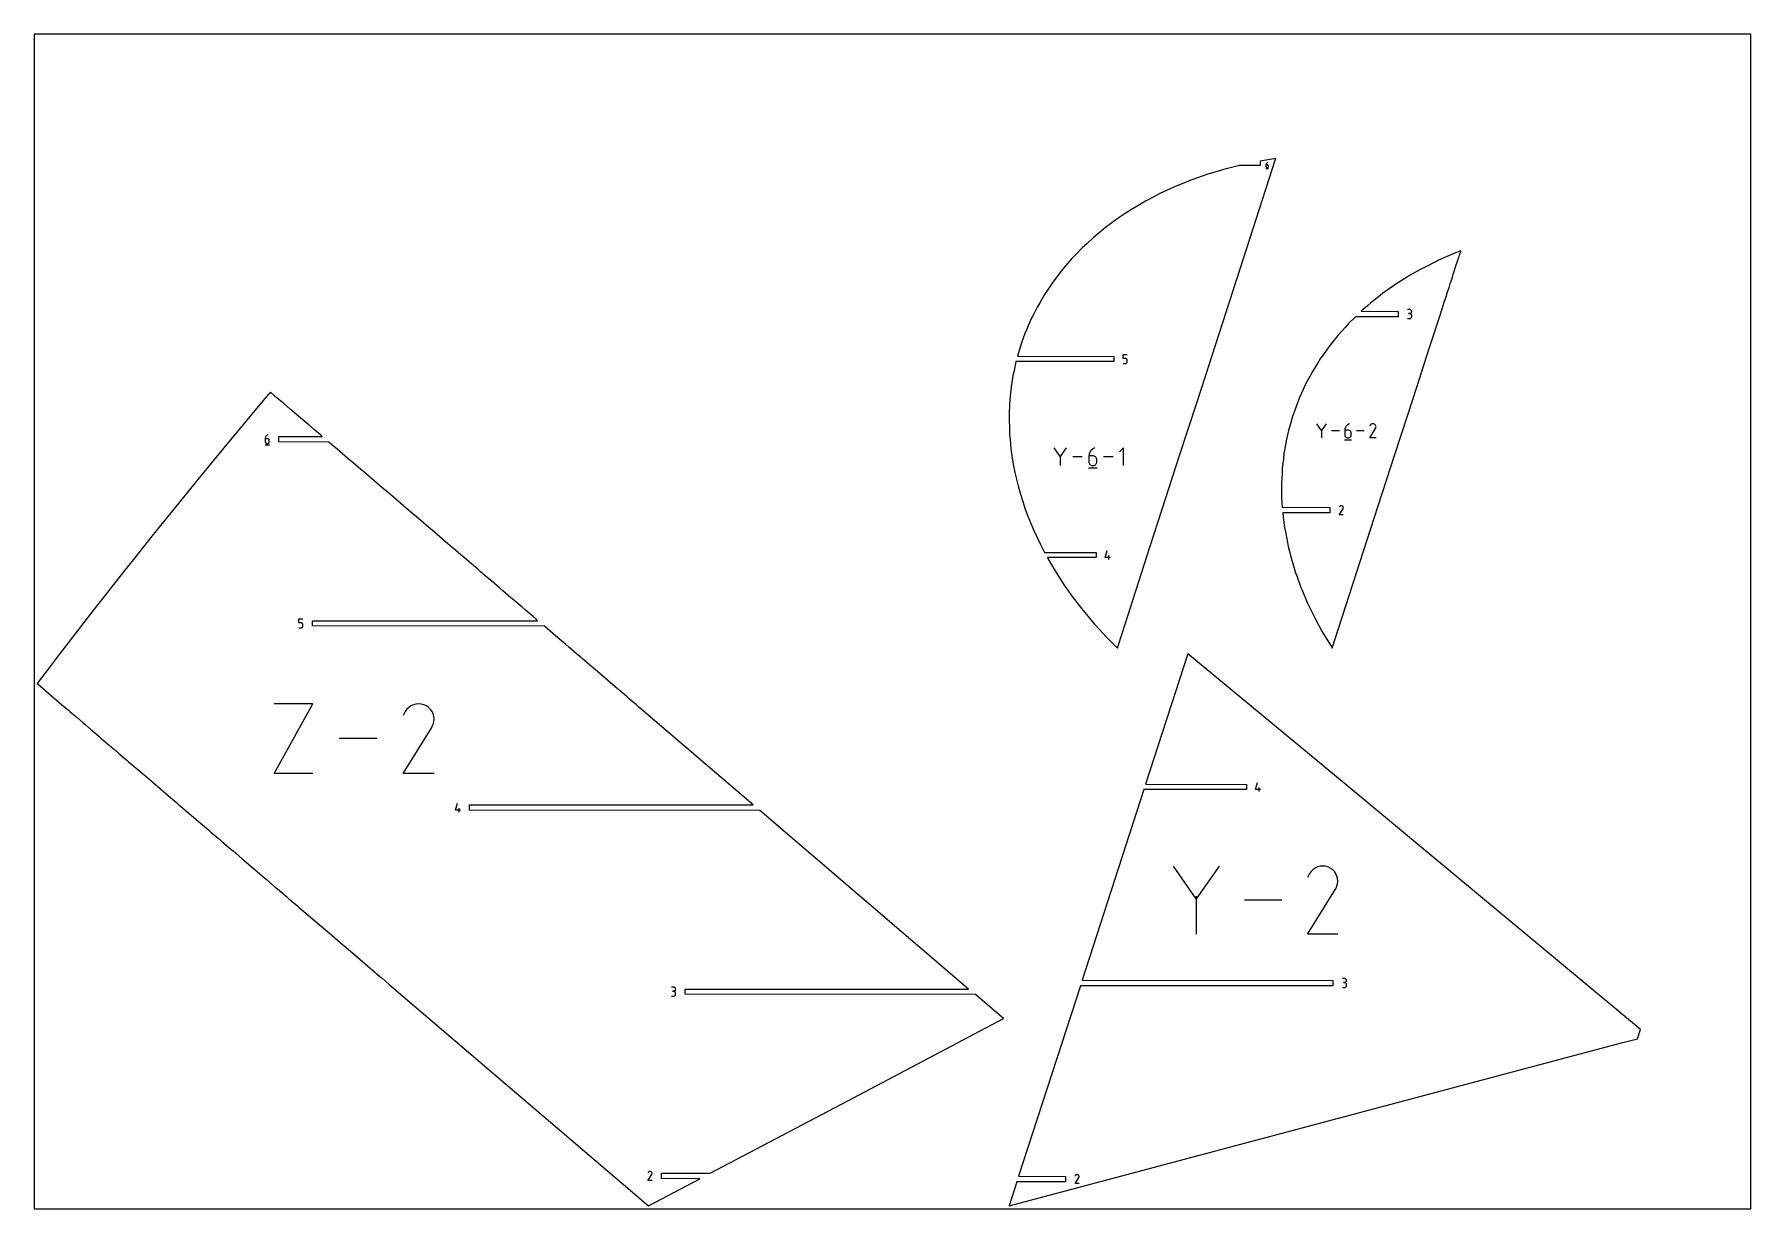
# Model space of a CAD drawing. Extents: x 0 to 38, y 0 to 26.
import ezdxf

# ---------------------------------------------------------------- set-up
doc = ezdxf.new("R2010")
doc.units = 0

msp = doc.modelspace()

# ---------------------------------------------------------------- linework, layer by layer
at = {"layer": 'annotation', "color": 1}
for p, q in [((27.264784, 23.027579), (27.324784, 23.027579)), ((27.268712, 23.117252), (27.268122, 23.109141)), ((27.268122, 23.109141), (27.268122, 23.069256)), ((27.294769, 23.109141), (27.268122, 23.109141)), ((27.268122, 23.069256), (27.268122, 23.069256)), ((27.268122, 23.069256), (27.268552, 23.064463)), ((27.268552, 23.064463), (27.269792, 23.05995)), ((27.270434, 23.125045), (27.268712, 23.117252)), ((27.269792, 23.05995), (27.271766, 23.055794)), ((27.273217, 23.132424), (27.270434, 23.125045)), ((27.271766, 23.055794), (27.274398, 23.052071)), ((27.276987, 23.139291), (27.273217, 23.132424)), ((27.274398, 23.052071), (27.277612, 23.048855)), ((27.281675, 23.145551), (27.276987, 23.139291)), ((27.277612, 23.048855), (27.281332, 23.046222)), ((27.281332, 23.046222), (27.285482, 23.044248)), ((27.287206, 23.151106), (27.281675, 23.145551)), ((27.285482, 23.044248), (27.289987, 23.043009)), ((27.293511, 23.15586), (27.287206, 23.151106)), ((27.289987, 23.043009), (27.294769, 23.042579)), ((27.300516, 23.159716), (27.293511, 23.15586)), ((27.299562, 23.108713), (27.294769, 23.109141)), ((27.294769, 23.042579), (27.299562, 23.043009)), ((27.294769, 23.042579), (27.294769, 23.042579)), ((27.304072, 23.10748), (27.299562, 23.108713)), ((27.299562, 23.043009), (27.304072, 23.044248)), ((27.30815, 23.162579), (27.300516, 23.159716)), ((27.308223, 23.105515), (27.304072, 23.10748)), ((27.304072, 23.044248), (27.308223, 23.046222)), ((27.30815, 23.162579), (27.30815, 23.162579)), ((27.311942, 23.102893), (27.308223, 23.105515)), ((27.308223, 23.046222), (27.311942, 23.048855)), ((27.315153, 23.099688), (27.311942, 23.102893)), ((27.311942, 23.048855), (27.315153, 23.052071)), ((27.317781, 23.095975), (27.315153, 23.099688)), ((27.315153, 23.052071), (27.317781, 23.055794)), ((27.319751, 23.091829), (27.317781, 23.095975)), ((27.317781, 23.055794), (27.319751, 23.05995)), ((27.320988, 23.087322), (27.319751, 23.091829)), ((27.319751, 23.05995), (27.320988, 23.064463)), ((27.321417, 23.082531), (27.320988, 23.087322)), ((27.320988, 23.064463), (27.321417, 23.069256)), ((27.321417, 23.069256), (27.321417, 23.082531)), ((27.321417, 23.082531), (27.321417, 23.082531)), ((30.450129, 19.904781), (30.405717, 19.904781)), ((30.450129, 19.815956), (30.427891, 19.815956)), ((30.427891, 19.815956), (30.450129, 19.815956)), ((30.458117, 19.904064), (30.450129, 19.904781)), ((30.450129, 19.815956), (30.458117, 19.816673)), ((30.458117, 19.815239), (30.450129, 19.815956)), ((30.450129, 19.815956), (30.450129, 19.815956)), ((30.465633, 19.901997), (30.458117, 19.904064)), ((30.458117, 19.816673), (30.465633, 19.81874)), ((30.465633, 19.813173), (30.458117, 19.815239)), ((30.472552, 19.898709), (30.465633, 19.901997)), ((30.465633, 19.81874), (30.472552, 19.822032)), ((30.472552, 19.809884), (30.465633, 19.813173)), ((30.47875, 19.894326), (30.472552, 19.898709)), ((30.472552, 19.822032), (30.47875, 19.826422)), ((30.47875, 19.805501), (30.472552, 19.809884)), ((30.484102, 19.888974), (30.47875, 19.894326)), ((30.47875, 19.826422), (30.484102, 19.831783)), ((30.484102, 19.80015), (30.47875, 19.805501)), ((30.488482, 19.882782), (30.484102, 19.888974)), ((30.484102, 19.831783), (30.488482, 19.837991)), ((30.488482, 19.793957), (30.484102, 19.80015)), ((30.491765, 19.875876), (30.488482, 19.882782)), ((30.488482, 19.837991), (30.491765, 19.844919)), ((30.491765, 19.787051), (30.488482, 19.793957)), ((30.493826, 19.868383), (30.491765, 19.875876)), ((30.491765, 19.844919), (30.493826, 19.852441)), ((30.493826, 19.779559), (30.491765, 19.787051)), ((30.494541, 19.860431), (30.493826, 19.868383)), ((30.493826, 19.852441), (30.494541, 19.860431)), ((30.494541, 19.771606), (30.493826, 19.779559)), ((30.494541, 19.860431), (30.494541, 19.860431)), ((30.494541, 19.749369), (30.494541, 19.771606)), ((30.494541, 19.771606), (30.494541, 19.771606)), ((30.405717, 19.705019), (30.450129, 19.705019)), ((30.450129, 19.705019), (30.458117, 19.705735)), ((30.450129, 19.705019), (30.450129, 19.705019)), ((30.458117, 19.705735), (30.465633, 19.707801)), ((30.465633, 19.707801), (30.472552, 19.711087)), ((30.472552, 19.711087), (30.47875, 19.715469)), ((30.47875, 19.715469), (30.484102, 19.72082)), ((30.484102, 19.72082), (30.488482, 19.727012)), ((30.488482, 19.727012), (30.491765, 19.733918)), ((30.491765, 19.733918), (30.493826, 19.741413)), ((30.493826, 19.741413), (30.494541, 19.749369)), ((24.107245, 18.823504), (24.107245, 18.912568)), ((24.107245, 18.912568), (24.19607, 18.912568)), ((24.151658, 18.823504), (24.107245, 18.823504)), ((24.107245, 18.712568), (24.151658, 18.712568)), ((24.159632, 18.822792), (24.151658, 18.823504)), ((24.151658, 18.712568), (24.159629, 18.713284)), ((24.151658, 18.712568), (24.151658, 18.712568)), ((24.159629, 18.713284), (24.167136, 18.71535)), ((24.167141, 18.820736), (24.159632, 18.822792)), ((24.167136, 18.71535), (24.174053, 18.71864)), ((24.174059, 18.817461), (24.167141, 18.820736)), ((24.174053, 18.71864), (24.180253, 18.723028)), ((24.180258, 18.813091), (24.174059, 18.817461)), ((24.180253, 18.723028), (24.18561, 18.728388)), ((24.185614, 18.80775), (24.180258, 18.813091)), ((24.18561, 18.728388), (24.189996, 18.734594)), ((24.189999, 18.801562), (24.185614, 18.80775)), ((24.189996, 18.734594), (24.193286, 18.74152)), ((24.193288, 18.794651), (24.189999, 18.801562)), ((24.193286, 18.74152), (24.195353, 18.749041)), ((24.195353, 18.78714), (24.193288, 18.794651)), ((24.19607, 18.779155), (24.195353, 18.78714)), ((24.195353, 18.749041), (24.19607, 18.75703)), ((24.19607, 18.75703), (24.19607, 18.779155)), ((24.19607, 18.779155), (24.19607, 18.779155)), ((5.135912, 17.108311), (5.1281, 17.097878)), ((5.145131, 17.11757), (5.135912, 17.108311)), ((5.155638, 17.125493), (5.145131, 17.11757)), ((5.167313, 17.131921), (5.155638, 17.125493)), ((5.180036, 17.136691), (5.167313, 17.131921)), ((5.180036, 17.136691), (5.180036, 17.136691)), ((28.497636, 17.22676), (28.392039, 17.379467)), ((28.603212, 17.379467), (28.497636, 17.22676)), ((28.497636, 17.239049), (28.497636, 17.062876)), ((28.895062, 17.221172), (28.721966, 17.221172)), ((29.015303, 17.259881), (29.013746, 17.238483)), ((29.013746, 17.238483), (29.013746, 17.133264)), ((29.084045, 17.238483), (29.013746, 17.238483)), ((29.013746, 17.133264), (29.013746, 17.133264)), ((29.013746, 17.133264), (29.014881, 17.120618)), ((29.014881, 17.120618), (29.018153, 17.108714)), ((29.019846, 17.28044), (29.015303, 17.259881)), ((29.018153, 17.108714), (29.02336, 17.09775)), ((29.027186, 17.299905), (29.019846, 17.28044)), ((29.037134, 17.318022), (29.027186, 17.299905)), ((29.049499, 17.334535), (29.037134, 17.318022)), ((29.064093, 17.34919), (29.049499, 17.334535)), ((29.080724, 17.361732), (29.064093, 17.34919)), ((29.099204, 17.371906), (29.080724, 17.361732)), ((29.096688, 17.237355), (29.084045, 17.238483)), ((29.108585, 17.234101), (29.096688, 17.237355)), ((29.119343, 17.379457), (29.099204, 17.371906)), ((29.119537, 17.228917), (29.108585, 17.234101)), ((29.119343, 17.379457), (29.119343, 17.379457)), ((29.129348, 17.222), (29.119537, 17.228917)), ((29.137818, 17.213546), (29.129348, 17.222)), ((29.144751, 17.203751), (29.137818, 17.213546)), ((29.149948, 17.192812), (29.144751, 17.203751)), ((29.144751, 17.09775), (29.149948, 17.108714)), ((29.153211, 17.180924), (29.149948, 17.192812)), ((29.149948, 17.108714), (29.153211, 17.120618)), ((29.154343, 17.168284), (29.153211, 17.180924)), ((29.153211, 17.120618), (29.154343, 17.133264)), ((29.154343, 17.133264), (29.154343, 17.168284)), ((29.154343, 17.168284), (29.154343, 17.168284)), ((29.446182, 17.221172), (29.273087, 17.221172)), ((29.564891, 17.062883), (29.694807, 17.272032)), ((29.574321, 17.344256), (29.565089, 17.326547)), ((29.581647, 17.354644), (29.574321, 17.344256)), ((29.590436, 17.363316), (29.581647, 17.354644)), ((29.600422, 17.370202), (29.590436, 17.363316)), ((29.611336, 17.375232), (29.600422, 17.370202)), ((29.622913, 17.378338), (29.611336, 17.375232)), ((29.634883, 17.379449), (29.622913, 17.378338)), ((29.646981, 17.378497), (29.634883, 17.379449)), ((29.658938, 17.375412), (29.646981, 17.378497)), ((29.670487, 17.370124), (29.658938, 17.375412)), ((29.680817, 17.362789), (29.670487, 17.370124)), ((29.670487, 17.370124), (29.670487, 17.370124)), ((29.689454, 17.353987), (29.680817, 17.362789)), ((29.696321, 17.343987), (29.689454, 17.353987)), ((29.694807, 17.272032), (29.694962, 17.272224)), ((29.694807, 17.272032), (29.694807, 17.272032)), ((29.694962, 17.272224), (29.695111, 17.272418)), ((29.695111, 17.272418), (29.695254, 17.272615)), ((29.695254, 17.272615), (29.695394, 17.272817)), ((29.695394, 17.272817), (29.695529, 17.273025)), ((29.695529, 17.273025), (29.695663, 17.273242)), ((29.695663, 17.273242), (29.695794, 17.273468)), ((29.695794, 17.273468), (29.695926, 17.273706)), ((29.695926, 17.273706), (29.696057, 17.273957)), ((29.696057, 17.273957), (29.701422, 17.285475)), ((29.696057, 17.273957), (29.696057, 17.273957)), ((29.701341, 17.333061), (29.696321, 17.343987)), ((29.704438, 17.321476), (29.701341, 17.333061)), ((29.701422, 17.285475), (29.704555, 17.297413)), ((29.705535, 17.309504), (29.704438, 17.321476)), ((29.704555, 17.297413), (29.705535, 17.309504)), ((5.107761, 16.911691), (5.207761, 16.911691)), ((5.114307, 17.061147), (5.113324, 17.047628)), ((5.113324, 17.047628), (5.113324, 16.981154)), ((5.157736, 17.047628), (5.113324, 17.047628)), ((5.113324, 16.981154), (5.113324, 16.981154)), ((5.113324, 16.981154), (5.114041, 16.973164)), ((5.114041, 16.973164), (5.116108, 16.965644)), ((5.117178, 17.074135), (5.114307, 17.061147)), ((5.116108, 16.965644), (5.119398, 16.958717)), ((5.121815, 17.086433), (5.117178, 17.074135)), ((5.119398, 16.958717), (5.123784, 16.952512)), ((5.1281, 17.097878), (5.121815, 17.086433)), ((5.123784, 16.952512), (5.129141, 16.947152)), ((5.129141, 16.947152), (5.135341, 16.942764)), ((5.135341, 16.942764), (5.142258, 16.939474)), ((5.142258, 16.939474), (5.149765, 16.937408)), ((5.149765, 16.937408), (5.157736, 16.936691)), ((5.165724, 17.046915), (5.157736, 17.047628)), ((5.157736, 16.936691), (5.165724, 16.937408)), ((5.157736, 16.936691), (5.157736, 16.936691)), ((5.17324, 17.044859), (5.165724, 17.046915)), ((5.165724, 16.937408), (5.17324, 16.939474)), ((5.18016, 17.041585), (5.17324, 17.044859)), ((5.17324, 16.939474), (5.18016, 16.942764)), ((5.186358, 17.037215), (5.18016, 17.041585)), ((5.18016, 16.942764), (5.186358, 16.947152)), ((5.191709, 17.031874), (5.186358, 17.037215)), ((5.186358, 16.947152), (5.191709, 16.952512)), ((5.196089, 17.025686), (5.191709, 17.031874)), ((5.191709, 16.952512), (5.196089, 16.958717)), ((5.199372, 17.018774), (5.196089, 17.025686)), ((5.196089, 16.958717), (5.199372, 16.965644)), ((5.201434, 17.011264), (5.199372, 17.018774)), ((5.199372, 16.965644), (5.201434, 16.973164)), ((5.202149, 17.003278), (5.201434, 17.011264)), ((5.201434, 16.973164), (5.202149, 16.981154)), ((5.202149, 16.981154), (5.202149, 17.003278)), ((5.202149, 17.003278), (5.202149, 17.003278)), ((22.712591, 16.653411), (22.582418, 16.841659)), ((22.842739, 16.841659), (22.712591, 16.653411)), ((23.365388, 16.74358), (23.356339, 16.719584)), ((23.377651, 16.765913), (23.365388, 16.74358)), ((23.392894, 16.78627), (23.377651, 16.765913)), ((23.410884, 16.804336), (23.392894, 16.78627)), ((23.431386, 16.819797), (23.410884, 16.804336)), ((23.454167, 16.832338), (23.431386, 16.819797)), ((23.478992, 16.841647), (23.454167, 16.832338)), ((23.478992, 16.841647), (23.478992, 16.841647)), ((24.114977, 16.841647), (24.028219, 16.754865)), ((24.114977, 16.451398), (24.114977, 16.841647)), ((29.004941, 17.023315), (29.163227, 17.023315)), ((29.02336, 17.09775), (29.030303, 17.087927)), ((29.030303, 17.087927), (29.038782, 17.079444)), ((29.038782, 17.079444), (29.048596, 17.072498)), ((29.048596, 17.072498), (29.059544, 17.067291)), ((29.059544, 17.067291), (29.071427, 17.06402)), ((29.071427, 17.06402), (29.084045, 17.062886)), ((29.084045, 17.062886), (29.096688, 17.06402)), ((29.084045, 17.062886), (29.084045, 17.062886)), ((29.096688, 17.06402), (29.108585, 17.067291)), ((29.108585, 17.067291), (29.119537, 17.072498)), ((29.119537, 17.072498), (29.129348, 17.079444)), ((29.129348, 17.079444), (29.137818, 17.087927)), ((29.137818, 17.087927), (29.144751, 17.09775)), ((29.705487, 17.062883), (29.564891, 17.062883)), ((22.712591, 16.66856), (22.712591, 16.451385)), ((23.202513, 16.646522), (22.989131, 16.646522)), ((23.337966, 16.402616), (23.53309, 16.402616)), ((23.350739, 16.69424), (23.34882, 16.667863)), ((23.34882, 16.667863), (23.34882, 16.538155)), ((23.435479, 16.667863), (23.34882, 16.667863)), ((23.34882, 16.538155), (23.34882, 16.538155)), ((23.34882, 16.538155), (23.350219, 16.522566)), ((23.350219, 16.522566), (23.354252, 16.507891)), ((23.356339, 16.719584), (23.350739, 16.69424)), ((23.354252, 16.507891), (23.360671, 16.494376)), ((23.360671, 16.494376), (23.36923, 16.482267)), ((23.36923, 16.482267), (23.379682, 16.471809)), ((23.379682, 16.471809), (23.39178, 16.463247)), ((23.39178, 16.463247), (23.405277, 16.456828)), ((23.405277, 16.456828), (23.419925, 16.452796)), ((23.419925, 16.452796), (23.435479, 16.451398)), ((23.451065, 16.666472), (23.435479, 16.667863)), ((23.435479, 16.451398), (23.451065, 16.452796)), ((23.435479, 16.451398), (23.435479, 16.451398)), ((23.465731, 16.66246), (23.451065, 16.666472)), ((23.451065, 16.452796), (23.465731, 16.456828)), ((23.479233, 16.65607), (23.465731, 16.66246)), ((23.465731, 16.456828), (23.479233, 16.463247)), ((23.491326, 16.647543), (23.479233, 16.65607)), ((23.479233, 16.463247), (23.491326, 16.471809)), ((23.501768, 16.637122), (23.491326, 16.647543)), ((23.491326, 16.471809), (23.501768, 16.482267)), ((23.510314, 16.625047), (23.501768, 16.637122)), ((23.501768, 16.482267), (23.510314, 16.494376)), ((23.516721, 16.611562), (23.510314, 16.625047)), ((23.510314, 16.494376), (23.516721, 16.507891)), ((23.520744, 16.596907), (23.516721, 16.611562)), ((23.516721, 16.507891), (23.520744, 16.522566)), ((23.522139, 16.581326), (23.520744, 16.596907)), ((23.520744, 16.522566), (23.522139, 16.538155)), ((23.522139, 16.538155), (23.522139, 16.581326)), ((23.522139, 16.581326), (23.522139, 16.581326)), ((23.8819, 16.646522), (23.668519, 16.646522)), ((28.892571, 15.365), (28.974648, 15.497133)), ((28.981396, 15.365), (28.892571, 15.365)), ((28.898529, 15.542762), (28.892697, 15.531575)), ((28.903157, 15.549325), (28.898529, 15.542762)), ((28.90871, 15.554804), (28.903157, 15.549325)), ((28.915019, 15.559154), (28.90871, 15.554804)), ((28.921914, 15.562332), (28.915019, 15.559154)), ((28.929228, 15.564294), (28.921914, 15.562332)), ((28.93679, 15.564997), (28.929228, 15.564294)), ((28.944433, 15.564395), (28.93679, 15.564997)), ((28.951987, 15.562446), (28.944433, 15.564395)), ((28.959284, 15.559105), (28.951987, 15.562446)), ((28.96581, 15.554471), (28.959284, 15.559105)), ((28.959284, 15.559105), (28.959284, 15.559105)), ((28.971266, 15.54891), (28.96581, 15.554471)), ((28.975605, 15.542593), (28.971266, 15.54891)), ((28.974648, 15.497133), (28.974746, 15.497255)), ((28.974648, 15.497133), (28.974648, 15.497133)), ((28.974746, 15.497255), (28.974841, 15.497377)), ((28.974841, 15.497377), (28.974931, 15.497502)), ((28.974931, 15.497502), (28.975019, 15.497629)), ((28.975019, 15.497629), (28.975105, 15.497761)), ((28.975105, 15.497761), (28.975189, 15.497898)), ((28.975189, 15.497898), (28.975272, 15.498041)), ((28.975272, 15.498041), (28.975355, 15.498191)), ((28.975355, 15.498191), (28.975438, 15.49835)), ((28.975438, 15.49835), (28.978827, 15.505626)), ((28.975438, 15.49835), (28.975438, 15.49835)), ((28.978777, 15.53569), (28.975605, 15.542593)), ((28.980733, 15.528371), (28.978777, 15.53569)), ((28.978827, 15.505626), (28.980807, 15.513169)), ((28.981426, 15.520807), (28.980733, 15.528371)), ((28.980807, 15.513169), (28.981426, 15.520807)), ((23.708874, 14.417019), (23.753223, 14.572556)), ((23.786636, 14.372556), (23.786636, 14.461381)), ((23.819923, 14.417019), (23.708874, 14.417019)), ((5.856396, 12.970071), (5.856396, 13.059134)), ((5.856396, 13.059134), (5.945221, 13.059134)), ((5.900809, 12.970071), (5.856396, 12.970071)), ((5.908783, 12.969358), (5.900809, 12.970071)), ((5.916292, 12.967302), (5.908783, 12.969358)), ((5.92321, 12.964027), (5.916292, 12.967302)), ((5.929409, 12.959657), (5.92321, 12.964027)), ((5.934765, 12.954316), (5.929409, 12.959657)), ((5.93915, 12.948128), (5.934765, 12.954316)), ((5.942439, 12.941217), (5.93915, 12.948128)), ((5.944504, 12.933707), (5.942439, 12.941217)), ((5.945221, 12.925721), (5.944504, 12.933707)), ((5.945221, 12.903597), (5.945221, 12.925721)), ((5.945221, 12.925721), (5.945221, 12.925721)), ((5.856396, 12.859134), (5.900809, 12.859134)), ((5.900809, 12.859134), (5.90878, 12.859851)), ((5.900809, 12.859134), (5.900809, 12.859134)), ((5.90878, 12.859851), (5.916287, 12.861917)), ((5.916287, 12.861917), (5.923204, 12.865207)), ((5.923204, 12.865207), (5.929404, 12.869595)), ((5.929404, 12.869595), (5.934761, 12.874954)), ((5.934761, 12.874954), (5.939147, 12.88116)), ((5.939147, 12.88116), (5.942437, 12.888086)), ((5.942437, 12.888086), (5.944504, 12.895607)), ((5.944504, 12.895607), (5.945221, 12.903597)), ((5.312912, 9.637492), (6.168257, 11.177962)), ((6.168257, 11.177962), (5.312912, 11.177962)), ((8.247564, 11.057218), (8.211915, 11.006668)), ((8.290335, 11.099416), (8.247564, 11.057218)), ((8.338927, 11.132924), (8.290335, 11.099416)), ((8.392038, 11.157403), (8.338927, 11.132924)), ((8.448369, 11.172516), (8.392038, 11.157403)), ((8.506619, 11.177924), (8.448369, 11.172516)), ((8.565487, 11.17329), (8.506619, 11.177924)), ((8.623671, 11.158277), (8.565487, 11.17329)), ((8.679872, 11.132545), (8.623671, 11.158277)), ((8.730138, 11.096851), (8.679872, 11.132545)), ((8.679872, 11.132545), (8.679872, 11.132545)), ((8.772165, 11.054019), (8.730138, 11.096851)), ((8.805581, 11.005362), (8.772165, 11.054019)), ((8.166028, 9.637479), (8.798214, 10.655217)), ((8.211915, 11.006668), (8.166994, 10.920496)), ((8.798214, 10.655217), (8.798969, 10.656152)), ((8.798214, 10.655217), (8.798214, 10.655217)), ((8.798969, 10.656152), (8.799694, 10.657096)), ((8.799694, 10.657096), (8.800393, 10.658055)), ((8.800393, 10.658055), (8.80107, 10.659037)), ((8.80107, 10.659037), (8.80173, 10.660052)), ((8.80173, 10.660052), (8.802378, 10.661107)), ((8.802378, 10.661107), (8.80302, 10.662209)), ((8.80302, 10.662209), (8.803659, 10.663367)), ((8.803659, 10.663367), (8.8043, 10.664588)), ((8.8043, 10.664588), (8.830403, 10.720633)), ((8.8043, 10.664588), (8.8043, 10.664588)), ((8.830011, 10.952191), (8.805581, 11.005362)), ((8.845082, 10.89582), (8.830011, 10.952191)), ((8.830403, 10.720633), (8.845651, 10.778728)), ((8.85042, 10.837562), (8.845082, 10.89582)), ((8.845651, 10.778728), (8.85042, 10.837562)), ((7.58838, 10.407727), (6.746078, 10.407727)), ((6.168257, 9.637492), (5.312912, 9.637492)), ((8.850187, 9.637479), (8.166028, 9.637479)), ((27.03995, 9.279243), (27.0843, 9.43478)), ((27.151, 9.279243), (27.03995, 9.279243)), ((27.117712, 9.23478), (27.117712, 9.323605)), ((9.326452, 8.826039), (9.370802, 8.981577)), ((9.437502, 8.826039), (9.326452, 8.826039)), ((9.404215, 8.781577), (9.404215, 8.870402)), ((25.726716, 6.857052), (25.223059, 7.58541)), ((26.230279, 7.58541), (25.726716, 6.857052)), ((28.233471, 7.417464), (28.18944, 7.333001)), ((28.268413, 7.467013), (28.233471, 7.417464)), ((28.310336, 7.508374), (28.268413, 7.467013)), ((28.357964, 7.541218), (28.310336, 7.508374)), ((28.410023, 7.565211), (28.357964, 7.541218)), ((28.465238, 7.580024), (28.410023, 7.565211)), ((28.522333, 7.585326), (28.465238, 7.580024)), ((28.580033, 7.580784), (28.522333, 7.585326)), ((28.637064, 7.566068), (28.580033, 7.580784)), ((28.692151, 7.540846), (28.637064, 7.566068)), ((28.74142, 7.50586), (28.692151, 7.540846)), ((28.692151, 7.540846), (28.692151, 7.540846)), ((28.782614, 7.463877), (28.74142, 7.50586)), ((28.815368, 7.416184), (28.782614, 7.463877)), ((28.839313, 7.364068), (28.815368, 7.416184)), ((28.854086, 7.308814), (28.839313, 7.364068)), ((28.859318, 7.251711), (28.854086, 7.308814)), ((28.854644, 7.194044), (28.859318, 7.251711)), ((25.726716, 6.915666), (25.726716, 6.075384)), ((28.188493, 6.075419), (28.808147, 7.072981)), ((28.808147, 7.072981), (28.808887, 7.073898)), ((28.808147, 7.072981), (28.808147, 7.072981)), ((28.808887, 7.073898), (28.809598, 7.074822)), ((28.809598, 7.074822), (28.810282, 7.075762)), ((28.810282, 7.075762), (28.810946, 7.076726)), ((28.810946, 7.076726), (28.811593, 7.07772)), ((28.811593, 7.07772), (28.812229, 7.078754)), ((28.812229, 7.078754), (28.812857, 7.079834)), ((28.812857, 7.079834), (28.813484, 7.080969)), ((28.813484, 7.080969), (28.814112, 7.082166)), ((28.814112, 7.082166), (28.839697, 7.1371)), ((28.814112, 7.082166), (28.814112, 7.082166)), ((28.839697, 7.1371), (28.854644, 7.194044)), ((27.622297, 6.830397), (26.796693, 6.830397)), ((28.85909, 6.075419), (28.188493, 6.075419)), ((29.006512, 5.094537), (28.9621, 5.094537)), ((29.006512, 5.005712), (28.984274, 5.005712)), ((28.984274, 5.005712), (29.006512, 5.005712)), ((29.0145, 5.09382), (29.006512, 5.094537)), ((29.006512, 5.005712), (29.0145, 5.006429)), ((29.0145, 5.004995), (29.006512, 5.005712)), ((29.006512, 5.005712), (29.006512, 5.005712)), ((29.022016, 5.091754), (29.0145, 5.09382)), ((29.0145, 5.006429), (29.022016, 5.008497)), ((29.022016, 5.002929), (29.0145, 5.004995)), ((29.028935, 5.088466), (29.022016, 5.091754)), ((29.022016, 5.008497), (29.028935, 5.011788)), ((29.028935, 4.999641), (29.022016, 5.002929)), ((29.035133, 5.084082), (29.028935, 5.088466)), ((29.028935, 5.011788), (29.035133, 5.016178)), ((29.035133, 4.995257), (29.028935, 4.999641)), ((29.040485, 5.078731), (29.035133, 5.084082)), ((29.035133, 5.016178), (29.040485, 5.02154)), ((29.040485, 4.989906), (29.035133, 4.995257)), ((29.044865, 5.072539), (29.040485, 5.078731)), ((29.040485, 5.02154), (29.044865, 5.027748)), ((29.044865, 4.983714), (29.040485, 4.989906)), ((29.048148, 5.065633), (29.044865, 5.072539)), ((29.044865, 5.027748), (29.048148, 5.034676)), ((29.048148, 4.976808), (29.044865, 4.983714)), ((29.050209, 5.05814), (29.048148, 5.065633)), ((29.048148, 5.034676), (29.050209, 5.042197)), ((29.050209, 4.969315), (29.048148, 4.976808)), ((29.050924, 5.050187), (29.050209, 5.05814)), ((29.050209, 5.042197), (29.050924, 5.050187)), ((29.050924, 4.961363), (29.050209, 4.969315)), ((29.050924, 5.050187), (29.050924, 5.050187)), ((29.050924, 4.939125), (29.050924, 4.961363)), ((29.050924, 4.961363), (29.050924, 4.961363)), ((14.153802, 4.903787), (14.10939, 4.903787)), ((14.10939, 4.704026), (14.153802, 4.704026)), ((14.153802, 4.814963), (14.131565, 4.814963)), ((14.131565, 4.814963), (14.153802, 4.814963)), ((14.16179, 4.903071), (14.153802, 4.903787)), ((14.153802, 4.814963), (14.16179, 4.81568)), ((14.16179, 4.814246), (14.153802, 4.814963)), ((14.153802, 4.814963), (14.153802, 4.814963)), ((14.153802, 4.704026), (14.16179, 4.704742)), ((14.153802, 4.704026), (14.153802, 4.704026)), ((14.169306, 4.901004), (14.16179, 4.903071)), ((14.16179, 4.81568), (14.169306, 4.817747)), ((14.169306, 4.81218), (14.16179, 4.814246)), ((14.16179, 4.704742), (14.169306, 4.706807)), ((14.176226, 4.897716), (14.169306, 4.901004)), ((14.169306, 4.817747), (14.176226, 4.821039)), ((14.176226, 4.808891), (14.169306, 4.81218)), ((14.169306, 4.706807), (14.176226, 4.710094)), ((14.182424, 4.893333), (14.176226, 4.897716)), ((14.176226, 4.821039), (14.182424, 4.825428)), ((14.182424, 4.804508), (14.176226, 4.808891)), ((14.176226, 4.710094), (14.182424, 4.714476)), ((14.187775, 4.887981), (14.182424, 4.893333)), ((14.182424, 4.825428), (14.187775, 4.83079)), ((14.187775, 4.799157), (14.182424, 4.804508)), ((14.182424, 4.714476), (14.187775, 4.719827)), ((14.192155, 4.881789), (14.187775, 4.887981)), ((14.187775, 4.83079), (14.192155, 4.836998)), ((14.192155, 4.792964), (14.187775, 4.799157)), ((14.187775, 4.719827), (14.192155, 4.726019)), ((14.195438, 4.874883), (14.192155, 4.881789)), ((14.192155, 4.836998), (14.195438, 4.843926)), ((14.195438, 4.786058), (14.192155, 4.792964)), ((14.192155, 4.726019), (14.195438, 4.732925)), ((14.1975, 4.86739), (14.195438, 4.874883)), ((14.195438, 4.843926), (14.1975, 4.851448)), ((14.1975, 4.778566), (14.195438, 4.786058)), ((14.195438, 4.732925), (14.1975, 4.74042)), ((14.198215, 4.859438), (14.1975, 4.86739)), ((14.1975, 4.851448), (14.198215, 4.859438)), ((14.198215, 4.770613), (14.1975, 4.778566)), ((14.1975, 4.74042), (14.198215, 4.748375)), ((14.198215, 4.859438), (14.198215, 4.859438)), ((14.198215, 4.748375), (14.198215, 4.770613)), ((14.198215, 4.770613), (14.198215, 4.770613)), ((28.9621, 4.894775), (29.006512, 4.894775)), ((29.006512, 4.894775), (29.0145, 4.895492)), ((29.006512, 4.894775), (29.006512, 4.894775)), ((29.0145, 4.895492), (29.022016, 4.897557)), ((29.022016, 4.897557), (29.028935, 4.900844)), ((29.028935, 4.900844), (29.035133, 4.905226)), ((29.035133, 4.905226), (29.040485, 4.910576)), ((29.040485, 4.910576), (29.044865, 4.916768)), ((29.044865, 4.916768), (29.048148, 4.923675)), ((29.048148, 4.923675), (29.050209, 4.931169)), ((29.050209, 4.931169), (29.050924, 4.939125)), ((13.592626, 0.804223), (13.586794, 0.793035)), ((13.597254, 0.810786), (13.592626, 0.804223)), ((13.602807, 0.816265), (13.597254, 0.810786)), ((13.609116, 0.820615), (13.602807, 0.816265)), ((13.616011, 0.823793), (13.609116, 0.820615)), ((13.623325, 0.825755), (13.616011, 0.823793)), ((13.630888, 0.826457), (13.623325, 0.825755)), ((13.63853, 0.825856), (13.630888, 0.826457)), ((13.646084, 0.823907), (13.63853, 0.825856)), ((13.653381, 0.820566), (13.646084, 0.823907)), ((13.659907, 0.815932), (13.653381, 0.820566)), ((13.653381, 0.820566), (13.653381, 0.820566)), ((13.665363, 0.810371), (13.659907, 0.815932)), ((13.669702, 0.804054), (13.665363, 0.810371)), ((13.669536, 0.759811), (13.672924, 0.767087)), ((13.672874, 0.79715), (13.669702, 0.804054)), ((13.67483, 0.789832), (13.672874, 0.79715)), ((13.672924, 0.767087), (13.674904, 0.77463)), ((13.675523, 0.782268), (13.67483, 0.789832)), ((13.674904, 0.77463), (13.675523, 0.782268)), ((13.586668, 0.626461), (13.668745, 0.758594)), ((13.675493, 0.626461), (13.586668, 0.626461)), ((13.668745, 0.758594), (13.668843, 0.758716)), ((13.668745, 0.758594), (13.668745, 0.758594)), ((13.668843, 0.758716), (13.668938, 0.758838)), ((13.668938, 0.758838), (13.669028, 0.758962)), ((13.669028, 0.758962), (13.669116, 0.75909)), ((13.669116, 0.75909), (13.669202, 0.759222)), ((13.669202, 0.759222), (13.669286, 0.759359)), ((13.669286, 0.759359), (13.669369, 0.759502)), ((13.669369, 0.759502), (13.669452, 0.759652)), ((13.669452, 0.759652), (13.669536, 0.759811)), ((13.669536, 0.759811), (13.669536, 0.759811)), ((23.040915, 0.554756), (23.122992, 0.68689)), ((23.12974, 0.554756), (23.040915, 0.554756)), ((23.046873, 0.732519), (23.041041, 0.721331)), ((23.051501, 0.739082), (23.046873, 0.732519)), ((23.057054, 0.74456), (23.051501, 0.739082)), ((23.063363, 0.748911), (23.057054, 0.74456)), ((23.070258, 0.752089), (23.063363, 0.748911)), ((23.077572, 0.754051), (23.070258, 0.752089)), ((23.085134, 0.754753), (23.077572, 0.754051)), ((23.092777, 0.754151), (23.085134, 0.754753)), ((23.100331, 0.752202), (23.092777, 0.754151)), ((23.107628, 0.748861), (23.100331, 0.752202)), ((23.114154, 0.744227), (23.107628, 0.748861)), ((23.107628, 0.748861), (23.107628, 0.748861)), ((23.11961, 0.738666), (23.114154, 0.744227)), ((23.123949, 0.732349), (23.11961, 0.738666)), ((23.122992, 0.68689), (23.12309, 0.687011)), ((23.122992, 0.68689), (23.122992, 0.68689)), ((23.12309, 0.687011), (23.123184, 0.687134)), ((23.123184, 0.687134), (23.123275, 0.687258)), ((23.123275, 0.687258), (23.123363, 0.687386)), ((23.123363, 0.687386), (23.123449, 0.687517)), ((23.123449, 0.687517), (23.123533, 0.687654)), ((23.123533, 0.687654), (23.123616, 0.687797)), ((23.123616, 0.687797), (23.123699, 0.687948)), ((23.123699, 0.687948), (23.123782, 0.688106)), ((23.123782, 0.688106), (23.127171, 0.695383)), ((23.123782, 0.688106), (23.123782, 0.688106)), ((23.12712, 0.725446), (23.123949, 0.732349)), ((23.129077, 0.718127), (23.12712, 0.725446)), ((23.127171, 0.695383), (23.129151, 0.702925)), ((23.12977, 0.710564), (23.129077, 0.718127)), ((23.129151, 0.702925), (23.12977, 0.710564))]:
    msp.add_line(p, q, dxfattribs=at)
at = {"layer": 'boundary', "color": 5}
for p, q in [((26.770455, 21.03588), (27.481754, 23.232405)), ((27.488021, 23.25176), (27.139784, 23.193021)), ((27.139784, 23.193021), (27.139784, 23.095079)), ((27.481754, 23.232405), (27.488021, 23.25176)), ((25.877177, 22.86493), (25.603139, 22.768088)), ((25.960742, 22.894461), (25.877177, 22.86493)), ((26.262621, 22.986179), (25.960742, 22.894461)), ((26.32854, 23.006206), (26.262621, 22.986179)), ((26.650253, 23.088829), (26.32854, 23.006206)), ((26.67459, 23.095079), (26.650253, 23.088829)), ((27.139784, 23.095079), (26.67459, 23.095079)), ((24.921653, 22.472598), (24.799146, 22.408581)), ((25.144617, 22.575645), (24.921653, 22.472598)), ((25.256521, 22.627363), (25.144617, 22.575645)), ((25.504226, 22.72793), (25.256521, 22.627363)), ((25.603139, 22.768088), (25.504226, 22.72793)), ((24.29009, 22.122341), (24.153545, 22.032305)), ((24.468559, 22.227277), (24.29009, 22.122341)), ((24.599273, 22.304134), (24.468559, 22.227277)), ((24.799146, 22.408581), (24.599273, 22.304134)), ((23.714019, 21.720404), (23.572729, 21.603776)), ((23.854742, 21.824263), (23.714019, 21.720404)), ((23.994789, 21.927622), (23.854742, 21.824263)), ((24.153545, 22.032305), (23.994789, 21.927622)), ((23.308031, 21.371493), (23.198515, 21.270334)), ((23.448398, 21.501148), (23.308031, 21.371493)), ((23.572729, 21.603776), (23.448398, 21.501148)), ((22.964917, 21.028472), (22.832411, 20.874216)), ((23.06112, 21.128078), (22.964917, 21.028472)), ((23.198515, 21.270334), (23.06112, 21.128078)), ((26.697862, 20.811708), (26.770455, 21.03588)), ((31.065445, 20.985115), (30.760887, 20.833684)), ((31.088482, 20.99657), (31.065445, 20.985115)), ((31.428261, 21.145613), (31.088482, 20.99657)), ((31.583823, 21.20535), (31.428261, 21.145613)), ((31.483218, 20.894675), (31.496929, 20.937014)), ((31.496929, 20.937014), (31.509735, 20.97656)), ((31.509735, 20.97656), (31.521736, 21.01362)), ((31.521736, 21.01362), (31.533017, 21.048459)), ((31.533017, 21.048459), (31.543654, 21.081306)), ((31.543654, 21.081306), (31.55371, 21.112359)), ((31.55371, 21.112359), (31.563242, 21.141795)), ((31.563242, 21.141795), (31.5723, 21.169765)), ((31.5723, 21.169765), (31.580927, 21.196406)), ((31.580927, 21.196406), (31.583823, 21.20535)), ((22.622265, 20.610604), (22.548615, 20.513761)), ((22.748125, 20.776096), (22.622265, 20.610604)), ((22.832411, 20.874216), (22.748125, 20.776096)), ((26.075415, 18.88956), (26.697862, 20.811708)), ((30.398951, 20.627578), (30.145125, 20.46785)), ((30.446206, 20.657314), (30.398951, 20.627578)), ((30.724641, 20.81337), (30.446206, 20.657314)), ((30.760887, 20.833684), (30.724641, 20.81337)), ((31.348865, 20.479788), (31.373723, 20.55655)), ((31.373723, 20.55655), (31.39621, 20.625991)), ((31.39621, 20.625991), (31.416673, 20.68918)), ((31.416673, 20.68918), (31.435392, 20.746985)), ((31.435392, 20.746985), (31.452598, 20.800121)), ((31.452598, 20.800121), (31.468487, 20.849185)), ((31.468487, 20.849185), (31.483218, 20.894675)), ((22.366822, 20.242048), (22.258832, 20.056976)), ((22.430987, 20.337951), (22.366822, 20.242048)), ((22.548615, 20.513761), (22.430987, 20.337951)), ((29.795528, 20.216207), (29.586404, 20.051336)), ((29.858316, 20.265708), (29.795528, 20.216207)), ((30.08904, 20.428322), (29.858316, 20.265708)), ((30.145125, 20.46785), (30.08904, 20.428322)), ((31.215302, 20.067337), (31.255211, 20.190578)), ((31.255211, 20.190578), (31.290219, 20.298685)), ((31.290219, 20.298685), (31.321209, 20.394385)), ((31.321209, 20.394385), (31.348865, 20.479788)), ((22.106001, 19.768401), (22.057966, 19.672899)), ((22.203154, 19.961555), (22.106001, 19.768401)), ((22.258832, 20.056976), (22.203154, 19.961555)), ((29.518971, 19.991866), (29.379383, 19.868763)), ((29.379383, 19.868763), (30.195154, 19.862513)), ((29.586404, 20.051336), (29.518971, 19.991866)), ((30.195154, 19.862513), (30.195154, 19.747513)), ((31.115742, 19.759892), (31.169332, 19.92538)), ((31.169332, 19.92538), (31.215302, 20.067337)), ((21.972646, 19.472955), (21.931581, 19.376719)), ((22.057966, 19.672899), (21.972646, 19.472955)), ((29.018701, 19.509135), (28.8659, 19.339686)), ((29.089649, 19.587814), (29.018701, 19.509135)), ((29.251334, 19.747513), (29.089649, 19.587814)), ((30.195154, 19.747513), (29.251334, 19.747513)), ((30.976252, 19.32914), (31.052391, 19.56426)), ((31.052391, 19.56426), (31.115742, 19.759892)), ((21.82428, 19.073667), (21.768133, 18.876317)), ((21.858872, 19.171368), (21.82428, 19.073667)), ((21.931581, 19.376719), (21.858872, 19.171368)), ((28.659243, 19.08137), (28.591616, 18.985556)), ((28.795832, 19.252103), (28.659243, 19.08137)), ((28.8659, 19.339686), (28.795832, 19.252103)), ((30.765624, 18.678709), (30.882904, 19.040875)), ((30.882904, 19.040875), (30.976252, 19.32914)), ((21.734263, 18.755068), (21.690241, 18.552686)), ((23.896683, 18.755068), (21.734263, 18.755068)), ((21.768133, 18.876317), (23.896683, 18.870068)), ((23.896683, 18.870068), (23.896683, 18.755068)), ((25.934947, 18.455788), (26.075415, 18.88956)), ((28.406336, 18.710205), (28.298974, 18.53647)), ((28.470129, 18.813434), (28.406336, 18.710205)), ((28.591616, 18.985556), (28.470129, 18.813434)), ((30.613661, 18.209441), (30.765624, 18.678709)), ((21.667825, 18.449635), (21.63536, 18.237042)), ((21.690241, 18.552686), (21.667825, 18.449635)), ((25.728987, 17.819773), (25.934947, 18.455788)), ((28.146163, 18.251088), (28.093491, 18.135967)), ((28.240232, 18.426767), (28.146163, 18.251088)), ((28.298974, 18.53647), (28.240232, 18.426767)), ((5.179505, 18.02303), (4.197111, 16.84767)), ((5.197107, 18.04409), (5.179505, 18.02303)), ((5.230692, 18.074911), (5.197107, 18.04409)), ((5.380112, 17.94723), (5.230692, 18.074911)), ((5.525651, 17.822867), (5.380112, 17.94723)), ((21.600013, 17.918153), (21.58998, 17.806304)), ((21.619019, 18.13003), (21.600013, 17.918153)), ((21.63536, 18.237042), (21.619019, 18.13003)), ((28.012026, 17.957918), (27.966243, 17.838532)), ((28.093491, 18.135967), (28.012026, 17.957918)), ((30.408696, 17.576497), (30.613661, 18.209441)), ((5.66761, 17.701561), (5.525651, 17.822867)), ((5.806275, 17.583072), (5.66761, 17.701561)), ((5.941903, 17.467176), (5.806275, 17.583072)), ((21.584084, 17.596733), (21.580776, 17.479169)), ((21.58998, 17.806304), (21.584084, 17.596733)), ((25.36471, 16.694869), (25.728987, 17.819773)), ((27.858578, 17.535189), (27.800923, 17.350815)), ((27.89686, 17.657607), (27.858578, 17.535189)), ((27.966243, 17.838532), (27.89686, 17.657607)), ((30.116755, 16.674971), (30.408696, 17.576497)), ((6.07474, 17.353666), (5.941903, 17.467176)), ((6.205015, 17.242345), (6.07474, 17.353666)), ((6.332938, 17.133034), (6.205015, 17.242345)), ((6.37033, 17.094191), (6.332938, 17.133034)), ((21.580776, 17.479169), (21.587422, 17.27348)), ((21.587422, 17.27348), (21.591433, 17.149347)), ((21.591433, 17.149347), (21.609833, 16.949088)), ((27.770541, 17.226665), (27.724425, 17.03822)), ((27.800923, 17.350815), (27.770541, 17.226665)), ((4.197111, 16.84767), (3.583735, 16.099138)), ((5.412761, 16.979191), (5.412761, 17.094191)), ((5.412761, 17.094191), (6.37033, 17.094191)), ((6.520289, 16.972941), (5.412761, 16.979191)), ((6.582522, 16.919763), (6.520289, 16.972941)), ((6.704552, 16.815488), (6.582522, 16.919763)), ((6.82497, 16.71259), (6.704552, 16.815488)), ((21.609833, 16.949088), (21.621918, 16.817565)), ((21.621918, 16.817565), (21.651089, 16.624237)), ((27.66753, 16.720512), (27.653277, 16.59697)), ((27.702124, 16.913686), (27.66753, 16.720512)), ((27.724425, 17.03822), (27.702124, 16.913686)), ((6.943937, 16.610932), (6.82497, 16.71259)), ((7.06161, 16.510379), (6.943937, 16.610932)), ((7.178137, 16.410806), (7.06161, 16.510379)), ((7.293661, 16.31209), (7.178137, 16.410806)), ((21.651089, 16.624237), (21.672166, 16.484556)), ((21.672166, 16.484556), (21.710935, 16.299595)), ((24.891726, 15.234269), (25.36471, 16.694869)), ((27.630368, 16.398392), (27.623918, 16.277232)), ((27.653277, 16.59697), (27.630368, 16.398392)), ((29.666935, 15.285902), (30.116755, 16.674971)), ((3.583735, 16.099138), (3.212191, 15.645724)), ((7.408321, 16.214112), (7.293661, 16.31209)), ((7.522252, 16.116757), (7.408321, 16.214112)), ((7.576276, 16.070594), (7.522252, 16.116757)), ((7.738192, 15.932235), (7.576276, 16.070594)), ((21.710935, 16.299595), (21.742071, 16.151052)), ((21.742071, 16.151052), (21.78908, 15.975818)), ((21.78908, 15.975818), (21.831474, 15.817791)), ((27.623918, 16.277232), (27.613021, 16.072569)), ((27.613021, 16.072569), (27.613916, 15.955176)), ((3.212191, 15.645724), (2.603318, 14.887636)), ((7.786615, 15.890857), (7.738192, 15.932235)), ((7.951914, 15.749608), (7.786615, 15.890857)), ((8.002738, 15.706179), (7.951914, 15.749608)), ((8.171089, 15.562322), (8.002738, 15.706179)), ((21.831474, 15.817791), (21.885204, 15.65355)), ((21.885204, 15.65355), (21.940178, 15.485507)), ((27.613916, 15.955176), (27.615526, 15.743763)), ((27.615526, 15.743763), (27.623106, 15.6315)), ((27.623106, 15.6315), (27.630043, 15.528751)), ((8.224168, 15.516965), (8.171089, 15.562322)), ((8.39524, 15.370783), (8.224168, 15.516965)), ((8.450419, 15.323632), (8.39524, 15.370783)), ((8.623877, 15.175411), (8.450419, 15.323632)), ((21.940178, 15.485507), (21.998961, 15.333416)), ((21.998961, 15.333416), (22.067946, 15.154932)), ((24.700961, 14.645179), (24.891726, 15.234269)), ((27.630043, 15.528751), (28.682009, 15.522501)), ((28.682009, 15.407501), (27.640079, 15.407501)), ((27.640079, 15.407501), (27.651288, 15.306889)), ((27.651288, 15.306889), (27.680029, 15.080101)), ((28.682009, 15.522501), (28.682009, 15.407501)), ((28.882523, 12.863599), (29.666935, 15.285902)), ((2.603318, 14.887636), (2.244523, 14.440911)), ((8.680991, 15.126607), (8.623877, 15.175411)), ((8.856501, 14.976632), (8.680991, 15.126607)), ((8.915373, 14.926326), (8.856501, 14.976632)), ((9.092603, 14.774881), (8.915373, 14.926326)), ((22.067946, 15.154932), (22.12998, 15.016031)), ((22.12998, 15.016031), (22.214494, 14.826796)), ((22.214494, 14.826796), (22.277864, 14.701992)), ((27.680029, 15.080101), (27.698226, 14.98202)), ((27.698226, 14.98202), (27.741883, 14.746712)), ((2.244523, 14.440911), (2.035464, 14.175249)), ((9.153051, 14.723228), (9.092603, 14.774881)), ((9.331667, 14.5706), (9.153051, 14.723228)), ((9.393499, 14.517764), (9.331667, 14.5706)), ((9.573168, 14.364235), (9.393499, 14.517764)), ((22.277864, 14.701992), (22.365166, 14.530056)), ((22.365166, 14.530056), (23.509423, 14.530056)), ((23.509423, 14.530056), (23.509423, 14.415056)), ((24.082741, 12.736083), (24.700961, 14.645179)), ((27.741883, 14.746712), (27.763653, 14.657556)), ((27.763653, 14.657556), (27.823306, 14.413263)), ((2.035464, 14.175249), (1.296237, 13.235877)), ((9.636189, 14.310384), (9.573168, 14.364235)), ((9.816576, 14.156241), (9.636189, 14.310384)), ((9.880583, 14.101547), (9.816576, 14.156241)), ((10.061359, 13.947073), (9.880583, 14.101547)), ((23.509423, 14.415056), (22.433293, 14.415056)), ((22.433293, 14.415056), (22.442196, 14.39188)), ((22.442196, 14.39188), (22.562604, 14.180727)), ((22.562604, 14.180727), (22.622532, 14.086261)), ((22.622532, 14.086261), (22.763392, 13.864221)), ((27.823306, 14.413263), (27.847273, 14.334146)), ((27.847273, 14.334146), (27.924115, 14.080489)), ((27.924115, 14.080489), (27.948758, 14.012427)), ((10.126145, 13.891712), (10.061359, 13.947073)), ((10.306975, 13.737192), (10.126145, 13.891712)), ((10.37233, 13.681346), (10.306975, 13.737192)), ((10.552886, 13.527059), (10.37233, 13.681346)), ((22.763392, 13.864221), (22.818413, 13.785686)), ((22.818413, 13.785686), (22.981432, 13.552998)), ((27.948758, 14.012427), (28.044091, 13.749124)), ((28.044091, 13.749124), (28.067757, 13.693021)), ((28.067757, 13.693021), (28.182971, 13.419899)), ((10.618598, 13.470908), (10.552886, 13.527059)), ((10.798553, 13.317136), (10.618598, 13.470908)), ((10.864407, 13.260863), (10.798553, 13.317136)), ((22.981432, 13.552998), (23.029363, 13.490686)), ((23.029363, 13.490686), (23.216234, 13.247748)), ((28.182971, 13.419899), (28.203895, 13.376534)), ((28.203895, 13.376534), (28.340444, 13.09354)), ((1.296237, 13.235877), (0.549823, 12.267364)), ((6.155834, 12.901634), (6.155834, 13.016634)), ((6.155834, 13.016634), (11.142155, 13.016634)), ((11.043432, 13.107885), (10.864407, 13.260863)), ((11.109211, 13.051676), (11.043432, 13.107885)), ((11.142155, 13.016634), (11.109211, 13.051676)), ((23.216234, 13.247748), (23.254882, 13.201779)), ((23.254882, 13.201779), (23.467289, 12.949141)), ((23.467289, 12.949141), (23.494464, 12.919465)), ((28.340444, 13.09354), (28.356766, 13.063559)), ((28.356766, 13.063559), (28.516167, 12.770767)), ((11.292114, 12.895384), (6.155834, 12.901634)), ((11.352471, 12.843809), (11.292114, 12.895384)), ((11.528668, 12.693247), (11.352471, 12.843809)), ((11.593653, 12.637717), (11.528668, 12.693247)), ((11.767956, 12.488774), (11.593653, 12.637717)), ((23.494464, 12.919465), (23.734035, 12.657839)), ((23.734035, 12.657839), (23.977984, 12.41259)), ((23.977984, 12.41259), (24.060734, 12.668126)), ((24.060734, 12.668126), (24.082741, 12.736083)), ((28.516167, 12.770767), (28.709748, 12.452292)), ((28.736473, 12.41259), (28.882523, 12.863599)), ((0.549823, 12.267364), (0.369423, 12.033286)), ((11.832224, 12.433857), (11.767956, 12.488774)), ((12.004317, 12.286802), (11.832224, 12.433857)), ((12.067656, 12.232678), (12.004317, 12.286802)), ((12.237227, 12.087779), (12.067656, 12.232678)), ((25.539615, 12.28759), (24.604053, 9.39853)), ((28.996542, 9.417553), (25.539615, 12.28759)), ((28.709748, 12.452292), (28.736473, 12.41259)), ((0.369423, 12.033286), (0.0625, 11.626398)), ((12.299431, 12.034625), (12.237227, 12.087779)), ((12.466172, 11.892143), (12.299431, 12.034625)), ((12.527039, 11.840133), (12.466172, 11.892143)), ((12.690645, 11.70033), (12.527039, 11.840133)), ((0.0625, 11.626398), (0.140516, 11.559733)), ((0.140516, 11.559733), (0.259474, 11.458082)), ((0.259474, 11.458082), (0.377408, 11.357307)), ((12.749977, 11.64963), (12.690645, 11.70033)), ((12.910146, 11.512764), (12.749977, 11.64963)), ((12.967754, 11.463538), (12.910146, 11.512764)), ((13.124188, 11.329864), (12.967754, 11.463538)), ((0.377408, 11.357307), (0.494461, 11.257284)), ((0.494461, 11.257284), (0.610768, 11.157899)), ((0.610768, 11.157899), (0.635848, 11.136469)), ((0.635848, 11.136469), (0.756436, 11.033425)), ((0.756436, 11.033425), (0.786565, 11.007679)), ((13.179888, 11.282268), (13.124188, 11.329864)), ((13.332296, 11.152035), (13.179888, 11.282268)), ((13.385914, 11.106218), (13.332296, 11.152035)), ((15.91398, 8.939077), (13.385914, 11.106218)), ((0.786565, 11.007679), (0.911245, 10.90114)), ((0.911245, 10.90114), (0.946281, 10.871201)), ((0.946281, 10.871201), (1.074851, 10.761337)), ((1.074851, 10.761337), (1.114642, 10.727336)), ((1.114642, 10.727336), (1.246897, 10.614323)), ((1.246897, 10.614323), (1.291277, 10.576399)), ((1.291277, 10.576399), (1.427, 10.460423)), ((1.427, 10.460423), (1.475799, 10.418725)), ((1.475799, 10.418725), (1.614765, 10.299977)), ((1.614765, 10.299977), (1.667798, 10.25466)), ((1.667798, 10.25466), (1.809777, 10.133338)), ((1.809777, 10.133338), (1.866851, 10.084568)), ((1.866851, 10.084568), (2.011605, 9.960874)), ((2.011605, 9.960874), (2.047477, 9.930221)), ((2.047477, 9.930221), (2.0785, 9.903712)), ((2.0785, 9.903712), (2.257817, 9.750485)), ((2.257817, 9.750485), (2.291127, 9.722021)), ((2.291127, 9.722021), (2.473939, 9.565807)), ((2.473939, 9.565807), (2.509423, 9.535485)), ((2.509423, 9.535485), (2.69537, 9.376593)), ((2.69537, 9.376593), (2.732901, 9.344522)), ((2.732901, 9.344522), (2.921621, 9.18326)), ((2.921621, 9.18326), (2.961061, 9.149558)), ((2.961061, 9.149558), (3.152192, 8.986235)), ((24.564789, 9.27728), (23.198632, 5.058519)), ((26.8405, 9.27728), (24.564789, 9.27728)), ((24.604053, 9.39853), (26.8405, 9.39228)), ((26.8405, 9.39228), (26.8405, 9.27728)), ((35.560222, 3.968205), (28.996542, 9.417553)), ((3.152192, 8.986235), (3.193392, 8.951029)), ((3.193392, 8.951029), (3.386574, 8.785954)), ((3.386574, 8.785954), (3.429375, 8.74938)), ((3.429375, 8.74938), (3.624252, 8.582856)), ((9.637002, 8.824077), (9.637002, 8.939077)), ((9.637002, 8.939077), (15.91398, 8.939077)), ((16.063939, 8.817827), (9.637002, 8.824077)), ((20.685806, 4.86152), (16.063939, 8.817827)), ((3.624252, 8.582856), (3.668487, 8.545058)), ((3.668487, 8.545058), (3.8647, 8.377392)), ((3.8647, 8.377392), (3.910194, 8.338517)), ((3.910194, 8.338517), (4.10739, 8.170011)), ((4.10739, 8.170011), (4.153961, 8.130216)), ((4.153961, 8.130216), (4.351785, 7.961175)), ((4.351785, 7.961175), (4.399246, 7.920619)), ((4.399246, 7.920619), (4.597347, 7.75134)), ((4.597347, 7.75134), (4.645507, 7.710187)), ((4.645507, 7.710187), (4.843532, 7.540973)), ((4.843532, 7.540973), (4.892196, 7.49939)), ((4.892196, 7.49939), (5.0898, 7.330536)), ((5.0898, 7.330536), (5.13877, 7.28869)), ((5.13877, 7.28869), (5.335608, 7.120491)), ((5.335608, 7.120491), (5.384685, 7.078555)), ((5.384685, 7.078555), (5.580412, 6.911304)), ((5.580412, 6.911304), (5.629395, 6.869448)), ((5.629395, 6.869448), (5.823673, 6.703436)), ((5.823673, 6.703436), (5.872363, 6.66183)), ((5.872363, 6.66183), (6.064854, 6.497345)), ((6.064854, 6.497345), (6.113053, 6.456159)), ((6.113053, 6.456159), (6.303425, 6.293485)), ((6.303425, 6.293485), (6.350936, 6.252886)), ((6.350936, 6.252886), (6.538857, 6.092306)), ((6.538857, 6.092306), (6.585488, 6.05246)), ((6.585488, 6.05246), (6.770632, 5.894253)), ((6.770632, 5.894253), (6.816194, 5.85532)), ((6.816194, 5.85532), (6.99824, 5.69976)), ((6.99824, 5.69976), (7.04255, 5.661897)), ((7.04255, 5.661897), (7.221179, 5.509258)), ((7.221179, 5.509258), (7.264061, 5.472615)), ((7.264061, 5.472615), (7.438955, 5.323166)), ((7.438955, 5.323166), (7.480241, 5.287888)), ((7.480241, 5.287888), (7.651089, 5.141896)), ((7.651089, 5.141896), (7.690619, 5.108118)), ((7.690619, 5.108118), (7.857115, 4.965846)), ((7.857115, 4.965846), (13.595332, 0.0625)), ((23.198632, 5.058519), (28.751537, 5.052269)), ((28.751537, 5.052269), (28.751537, 4.937269)), ((14.408827, 4.74652), (14.408827, 4.86152)), ((14.408827, 4.86152), (20.685806, 4.86152)), ((20.835764, 4.74027), (14.408827, 4.74652)), ((21.455776, 4.210465), (20.835764, 4.74027)), ((23.159368, 4.937269), (21.793211, 0.718508)), ((28.751537, 4.937269), (23.159368, 4.937269)), ((18.008074, 2.391109), (21.455776, 4.210465)), ((35.493611, 3.762507), (35.560222, 3.968205)), ((21.580776, 0.0625), (35.138312, 3.668018)), ((35.138312, 3.668018), (35.493611, 3.762507)), ((14.962512, 0.783962), (18.008074, 2.391109)), ((13.886106, 0.668962), (13.886106, 0.783962)), ((13.886106, 0.783962), (14.962512, 0.783962)), ((13.595332, 0.0625), (14.732742, 0.662712)), ((14.732742, 0.662712), (13.886106, 0.668962)), ((21.753947, 0.597258), (21.580776, 0.0625)), ((22.830353, 0.597258), (21.753947, 0.597258)), ((21.793211, 0.718508), (22.830353, 0.712258)), ((22.830353, 0.712258), (22.830353, 0.597258))]:
    msp.add_line(p, q, dxfattribs=at)
at = {"layer": 'frame', "color": 5}
for p, q in [((38, 26), (0, 26)), ((0, 26), (0, 0)), ((38, 0), (38, 26)), ((0, 0), (38, 0))]:
    msp.add_line(p, q, dxfattribs=at)

doc.saveas('drawing.dxf')
